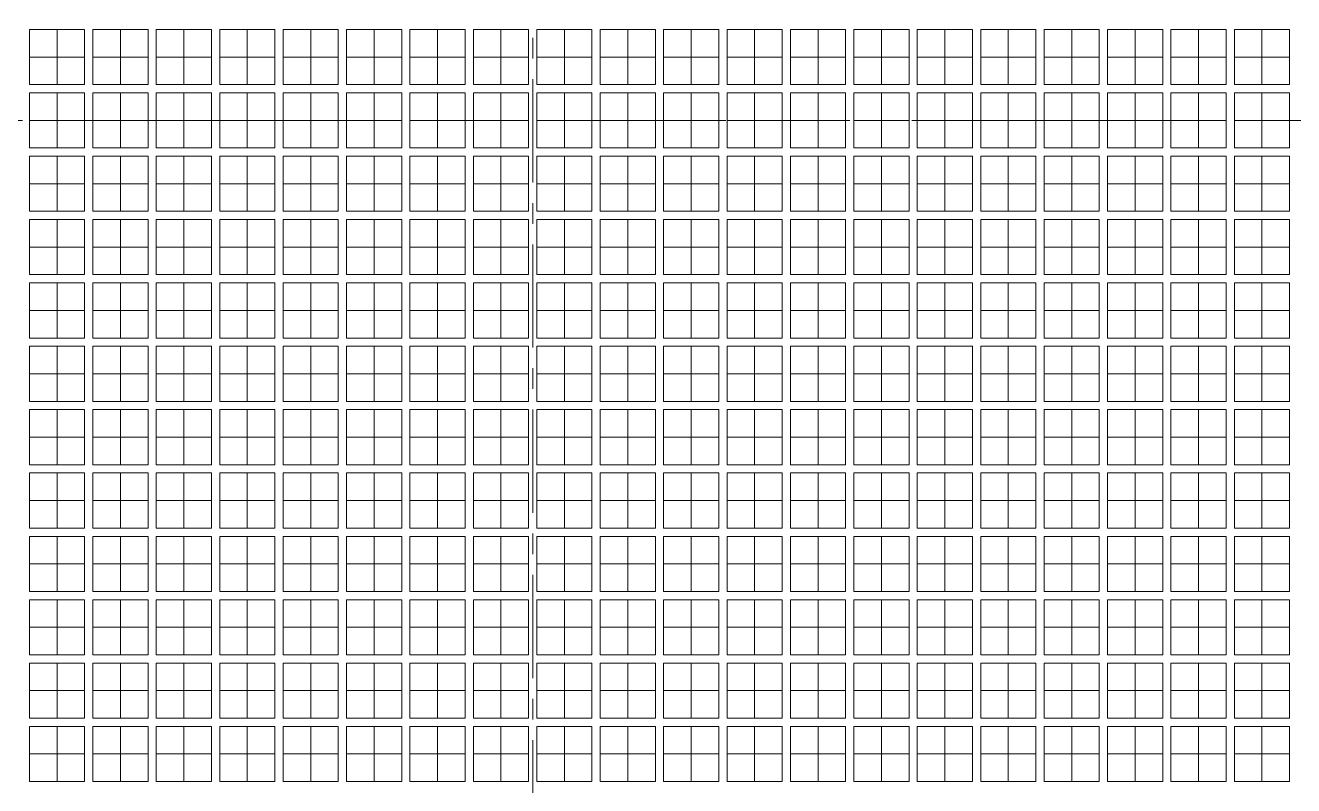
# Model space of a CAD drawing. Extents: x 421 to 684, y -247 to -113.
# Drawn here: x 594.51 to 640.51, y -196.42 to -168.82 of the extents above; entities that cross this region are included whole.
import ezdxf

# ---------------------------------------------------------------- set-up
doc = ezdxf.new("R2010")
doc.units = 0
doc.header["$LTSCALE"] = 3
doc.header["$MEASUREMENT"] = 0
doc.linetypes.add('CENTER', pattern=[2, 1.25, -0.25, 0.25, -0.25])
doc.linetypes.add('PHANTOM', pattern=[2.5, 1.25, -0.25, 0.25, -0.25, 0.25, -0.25])
doc.layers.add('CLIN', color=1, linetype='CENTER', lineweight=15)
doc.layers.add('PHANTOM', color=5, linetype='PHANTOM', lineweight=15)

msp = doc.modelspace()

# ---------------------------------------------------------------- linework, layer by layer
at = {"layer": 'CLIN'}
for p, q in [((612.9126, -134.7671), (612.9126, -209.7671)), ((595.6626, -168.9671), (595.6626, -170.9671)), ((597.9626, -168.9671), (597.9626, -170.9671)), ((600.2626, -168.9671), (600.2626, -170.9671)), ((602.5626, -168.9671), (602.5626, -170.9671)), ((604.8626, -168.9671), (604.8626, -170.9671)), ((607.1626, -168.9671), (607.1626, -170.9671)), ((609.4626, -168.9671), (609.4626, -170.9671)), ((611.7626, -168.9671), (611.7626, -170.9671)), ((614.0626, -168.9671), (614.0626, -170.9671)), ((616.3626, -168.9671), (616.3626, -170.9671)), ((618.6626, -168.9671), (618.6626, -170.9671)), ((620.9626, -168.9671), (620.9626, -170.9671)), ((623.2626, -168.9671), (623.2626, -170.9671)), ((625.5626, -168.9671), (625.5626, -170.9671)), ((627.8626, -168.9671), (627.8626, -170.9671)), ((630.1626, -168.9671), (630.1626, -170.9671)), ((632.4626, -168.9671), (632.4626, -170.9671)), ((634.7626, -168.9671), (634.7626, -170.9671)), ((637.0626, -168.9671), (637.0626, -170.9671)), ((639.3626, -168.9671), (639.3626, -170.9671)), ((594.6626, -169.9671), (596.6626, -169.9671)), ((596.9626, -169.9671), (598.9626, -169.9671)), ((599.2626, -169.9671), (601.2626, -169.9671)), ((601.5626, -169.9671), (603.5626, -169.9671)), ((603.8626, -169.9671), (605.8626, -169.9671)), ((606.1626, -169.9671), (608.1626, -169.9671)), ((608.4626, -169.9671), (610.4626, -169.9671)), ((610.7626, -169.9671), (612.7626, -169.9671)), ((615.0626, -169.9671), (613.0626, -169.9671)), ((617.3626, -169.9671), (615.3626, -169.9671)), ((619.6626, -169.9671), (617.6626, -169.9671)), ((621.9626, -169.9671), (619.9626, -169.9671)), ((624.2626, -169.9671), (622.2626, -169.9671)), ((626.5626, -169.9671), (624.5626, -169.9671)), ((628.8626, -169.9671), (626.8626, -169.9671)), ((631.1626, -169.9671), (629.1626, -169.9671)), ((633.4626, -169.9671), (631.4626, -169.9671)), ((635.7626, -169.9671), (633.7626, -169.9671)), ((638.0626, -169.9671), (636.0626, -169.9671)), ((640.3626, -169.9671), (638.3626, -169.9671)), ((595.6626, -171.2671), (595.6626, -173.2671)), ((597.9626, -171.2671), (597.9626, -173.2671)), ((600.2626, -171.2671), (600.2626, -173.2671)), ((602.5626, -171.2671), (602.5626, -173.2671)), ((604.8626, -171.2671), (604.8626, -173.2671)), ((607.1626, -171.2671), (607.1626, -173.2671)), ((609.4626, -171.2671), (609.4626, -173.2671)), ((611.7626, -171.2671), (611.7626, -173.2671)), ((614.0626, -171.2671), (614.0626, -173.2671)), ((616.3626, -171.2671), (616.3626, -173.2671)), ((618.6626, -171.2671), (618.6626, -173.2671)), ((620.9626, -171.2671), (620.9626, -173.2671)), ((623.2626, -171.2671), (623.2626, -173.2671)), ((625.5626, -171.2671), (625.5626, -173.2671)), ((627.8626, -171.2671), (627.8626, -173.2671)), ((630.1626, -171.2671), (630.1626, -173.2671)), ((632.4626, -171.2671), (632.4626, -173.2671)), ((634.7626, -171.2671), (634.7626, -173.2671)), ((637.0626, -171.2671), (637.0626, -173.2671)), ((639.3626, -171.2671), (639.3626, -173.2671)), ((672.4126, -172.2671), (553.4126, -172.2671)), ((594.6626, -172.2671), (596.6626, -172.2671)), ((596.9626, -172.2671), (598.9626, -172.2671)), ((599.2626, -172.2671), (601.2626, -172.2671)), ((601.5626, -172.2671), (603.5626, -172.2671)), ((603.8626, -172.2671), (605.8626, -172.2671)), ((606.1626, -172.2671), (608.1626, -172.2671)), ((608.4626, -172.2671), (610.4626, -172.2671)), ((610.7626, -172.2671), (612.7626, -172.2671)), ((615.0626, -172.2671), (613.0626, -172.2671)), ((617.3626, -172.2671), (615.3626, -172.2671)), ((619.6626, -172.2671), (617.6626, -172.2671)), ((621.9626, -172.2671), (619.9626, -172.2671)), ((624.2626, -172.2671), (622.2626, -172.2671)), ((626.5626, -172.2671), (624.5626, -172.2671)), ((628.8626, -172.2671), (626.8626, -172.2671)), ((631.1626, -172.2671), (629.1626, -172.2671)), ((633.4626, -172.2671), (631.4626, -172.2671)), ((635.7626, -172.2671), (633.7626, -172.2671)), ((638.0626, -172.2671), (636.0626, -172.2671)), ((640.3626, -172.2671), (638.3626, -172.2671)), ((595.6626, -175.5671), (595.6626, -173.5671)), ((597.9626, -175.5671), (597.9626, -173.5671)), ((600.2626, -175.5671), (600.2626, -173.5671)), ((602.5626, -175.5671), (602.5626, -173.5671)), ((604.8626, -175.5671), (604.8626, -173.5671)), ((607.1626, -175.5671), (607.1626, -173.5671)), ((609.4626, -175.5671), (609.4626, -173.5671)), ((611.7626, -175.5671), (611.7626, -173.5671)), ((614.0626, -175.5671), (614.0626, -173.5671)), ((616.3626, -175.5671), (616.3626, -173.5671)), ((618.6626, -175.5671), (618.6626, -173.5671)), ((620.9626, -175.5671), (620.9626, -173.5671)), ((623.2626, -175.5671), (623.2626, -173.5671)), ((625.5626, -175.5671), (625.5626, -173.5671)), ((627.8626, -175.5671), (627.8626, -173.5671)), ((630.1626, -175.5671), (630.1626, -173.5671)), ((632.4626, -175.5671), (632.4626, -173.5671)), ((634.7626, -175.5671), (634.7626, -173.5671)), ((637.0626, -175.5671), (637.0626, -173.5671)), ((639.3626, -175.5671), (639.3626, -173.5671)), ((594.6626, -174.5671), (596.6626, -174.5671)), ((596.9626, -174.5671), (598.9626, -174.5671)), ((599.2626, -174.5671), (601.2626, -174.5671)), ((601.5626, -174.5671), (603.5626, -174.5671)), ((603.8626, -174.5671), (605.8626, -174.5671)), ((606.1626, -174.5671), (608.1626, -174.5671)), ((608.4626, -174.5671), (610.4626, -174.5671)), ((610.7626, -174.5671), (612.7626, -174.5671)), ((615.0626, -174.5671), (613.0626, -174.5671)), ((617.3626, -174.5671), (615.3626, -174.5671)), ((619.6626, -174.5671), (617.6626, -174.5671)), ((621.9626, -174.5671), (619.9626, -174.5671)), ((624.2626, -174.5671), (622.2626, -174.5671)), ((626.5626, -174.5671), (624.5626, -174.5671)), ((628.8626, -174.5671), (626.8626, -174.5671)), ((631.1626, -174.5671), (629.1626, -174.5671)), ((633.4626, -174.5671), (631.4626, -174.5671)), ((635.7626, -174.5671), (633.7626, -174.5671)), ((638.0626, -174.5671), (636.0626, -174.5671)), ((640.3626, -174.5671), (638.3626, -174.5671)), ((595.6626, -177.8671), (595.6626, -175.8671)), ((597.9626, -177.8671), (597.9626, -175.8671)), ((600.2626, -177.8671), (600.2626, -175.8671)), ((602.5626, -177.8671), (602.5626, -175.8671)), ((604.8626, -177.8671), (604.8626, -175.8671)), ((607.1626, -177.8671), (607.1626, -175.8671)), ((609.4626, -177.8671), (609.4626, -175.8671)), ((611.7626, -177.8671), (611.7626, -175.8671)), ((614.0626, -177.8671), (614.0626, -175.8671)), ((616.3626, -177.8671), (616.3626, -175.8671)), ((618.6626, -177.8671), (618.6626, -175.8671)), ((620.9626, -177.8671), (620.9626, -175.8671)), ((623.2626, -177.8671), (623.2626, -175.8671)), ((625.5626, -177.8671), (625.5626, -175.8671)), ((627.8626, -177.8671), (627.8626, -175.8671)), ((630.1626, -177.8671), (630.1626, -175.8671)), ((632.4626, -177.8671), (632.4626, -175.8671)), ((634.7626, -177.8671), (634.7626, -175.8671)), ((637.0626, -177.8671), (637.0626, -175.8671)), ((639.3626, -177.8671), (639.3626, -175.8671)), ((594.6626, -176.8671), (596.6626, -176.8671)), ((596.9626, -176.8671), (598.9626, -176.8671)), ((599.2626, -176.8671), (601.2626, -176.8671)), ((601.5626, -176.8671), (603.5626, -176.8671)), ((603.8626, -176.8671), (605.8626, -176.8671)), ((606.1626, -176.8671), (608.1626, -176.8671)), ((608.4626, -176.8671), (610.4626, -176.8671)), ((610.7626, -176.8671), (612.7626, -176.8671)), ((615.0626, -176.8671), (613.0626, -176.8671)), ((617.3626, -176.8671), (615.3626, -176.8671)), ((619.6626, -176.8671), (617.6626, -176.8671)), ((621.9626, -176.8671), (619.9626, -176.8671)), ((624.2626, -176.8671), (622.2626, -176.8671)), ((626.5626, -176.8671), (624.5626, -176.8671)), ((628.8626, -176.8671), (626.8626, -176.8671)), ((631.1626, -176.8671), (629.1626, -176.8671)), ((633.4626, -176.8671), (631.4626, -176.8671)), ((635.7626, -176.8671), (633.7626, -176.8671)), ((638.0626, -176.8671), (636.0626, -176.8671)), ((640.3626, -176.8671), (638.3626, -176.8671)), ((595.6626, -180.1671), (595.6626, -178.1671)), ((597.9626, -180.1671), (597.9626, -178.1671)), ((600.2626, -180.1671), (600.2626, -178.1671)), ((602.5626, -180.1671), (602.5626, -178.1671)), ((604.8626, -180.1671), (604.8626, -178.1671)), ((607.1626, -180.1671), (607.1626, -178.1671)), ((609.4626, -180.1671), (609.4626, -178.1671)), ((611.7626, -180.1671), (611.7626, -178.1671)), ((614.0626, -180.1671), (614.0626, -178.1671)), ((616.3626, -180.1671), (616.3626, -178.1671)), ((618.6626, -180.1671), (618.6626, -178.1671)), ((620.9626, -180.1671), (620.9626, -178.1671)), ((623.2626, -180.1671), (623.2626, -178.1671)), ((625.5626, -180.1671), (625.5626, -178.1671)), ((627.8626, -180.1671), (627.8626, -178.1671)), ((630.1626, -180.1671), (630.1626, -178.1671)), ((632.4626, -180.1671), (632.4626, -178.1671)), ((634.7626, -180.1671), (634.7626, -178.1671)), ((637.0626, -180.1671), (637.0626, -178.1671)), ((639.3626, -180.1671), (639.3626, -178.1671)), ((594.6626, -179.1671), (596.6626, -179.1671)), ((596.9626, -179.1671), (598.9626, -179.1671)), ((599.2626, -179.1671), (601.2626, -179.1671)), ((601.5626, -179.1671), (603.5626, -179.1671)), ((603.8626, -179.1671), (605.8626, -179.1671)), ((606.1626, -179.1671), (608.1626, -179.1671)), ((608.4626, -179.1671), (610.4626, -179.1671)), ((610.7626, -179.1671), (612.7626, -179.1671)), ((615.0626, -179.1671), (613.0626, -179.1671)), ((617.3626, -179.1671), (615.3626, -179.1671)), ((619.6626, -179.1671), (617.6626, -179.1671)), ((621.9626, -179.1671), (619.9626, -179.1671)), ((624.2626, -179.1671), (622.2626, -179.1671)), ((626.5626, -179.1671), (624.5626, -179.1671)), ((628.8626, -179.1671), (626.8626, -179.1671)), ((631.1626, -179.1671), (629.1626, -179.1671)), ((633.4626, -179.1671), (631.4626, -179.1671)), ((635.7626, -179.1671), (633.7626, -179.1671)), ((638.0626, -179.1671), (636.0626, -179.1671)), ((640.3626, -179.1671), (638.3626, -179.1671)), ((595.6626, -182.4671), (595.6626, -180.4671)), ((597.9626, -182.4671), (597.9626, -180.4671)), ((600.2626, -182.4671), (600.2626, -180.4671)), ((602.5626, -182.4671), (602.5626, -180.4671)), ((604.8626, -182.4671), (604.8626, -180.4671)), ((607.1626, -182.4671), (607.1626, -180.4671)), ((609.4626, -182.4671), (609.4626, -180.4671)), ((611.7626, -182.4671), (611.7626, -180.4671)), ((614.0626, -182.4671), (614.0626, -180.4671)), ((616.3626, -182.4671), (616.3626, -180.4671)), ((618.6626, -182.4671), (618.6626, -180.4671)), ((620.9626, -182.4671), (620.9626, -180.4671)), ((623.2626, -182.4671), (623.2626, -180.4671)), ((625.5626, -182.4671), (625.5626, -180.4671)), ((627.8626, -182.4671), (627.8626, -180.4671)), ((630.1626, -182.4671), (630.1626, -180.4671)), ((632.4626, -182.4671), (632.4626, -180.4671)), ((634.7626, -182.4671), (634.7626, -180.4671)), ((637.0626, -182.4671), (637.0626, -180.4671)), ((639.3626, -182.4671), (639.3626, -180.4671)), ((594.6626, -181.4671), (596.6626, -181.4671)), ((596.9626, -181.4671), (598.9626, -181.4671)), ((599.2626, -181.4671), (601.2626, -181.4671)), ((601.5626, -181.4671), (603.5626, -181.4671)), ((603.8626, -181.4671), (605.8626, -181.4671)), ((606.1626, -181.4671), (608.1626, -181.4671)), ((608.4626, -181.4671), (610.4626, -181.4671)), ((610.7626, -181.4671), (612.7626, -181.4671)), ((615.0626, -181.4671), (613.0626, -181.4671)), ((617.3626, -181.4671), (615.3626, -181.4671)), ((619.6626, -181.4671), (617.6626, -181.4671)), ((621.9626, -181.4671), (619.9626, -181.4671)), ((624.2626, -181.4671), (622.2626, -181.4671)), ((626.5626, -181.4671), (624.5626, -181.4671)), ((628.8626, -181.4671), (626.8626, -181.4671)), ((631.1626, -181.4671), (629.1626, -181.4671)), ((633.4626, -181.4671), (631.4626, -181.4671)), ((635.7626, -181.4671), (633.7626, -181.4671)), ((638.0626, -181.4671), (636.0626, -181.4671)), ((640.3626, -181.4671), (638.3626, -181.4671)), ((595.6626, -184.7671), (595.6626, -182.7671)), ((597.9626, -184.7671), (597.9626, -182.7671)), ((600.2626, -184.7671), (600.2626, -182.7671)), ((602.5626, -184.7671), (602.5626, -182.7671)), ((604.8626, -184.7671), (604.8626, -182.7671)), ((607.1626, -184.7671), (607.1626, -182.7671)), ((609.4626, -184.7671), (609.4626, -182.7671)), ((611.7626, -184.7671), (611.7626, -182.7671)), ((614.0626, -184.7671), (614.0626, -182.7671)), ((616.3626, -184.7671), (616.3626, -182.7671)), ((618.6626, -184.7671), (618.6626, -182.7671)), ((620.9626, -184.7671), (620.9626, -182.7671)), ((623.2626, -184.7671), (623.2626, -182.7671)), ((625.5626, -184.7671), (625.5626, -182.7671)), ((627.8626, -184.7671), (627.8626, -182.7671)), ((630.1626, -184.7671), (630.1626, -182.7671)), ((632.4626, -184.7671), (632.4626, -182.7671)), ((634.7626, -184.7671), (634.7626, -182.7671)), ((637.0626, -184.7671), (637.0626, -182.7671)), ((639.3626, -184.7671), (639.3626, -182.7671)), ((594.6626, -183.7671), (596.6626, -183.7671)), ((596.9626, -183.7671), (598.9626, -183.7671)), ((599.2626, -183.7671), (601.2626, -183.7671)), ((601.5626, -183.7671), (603.5626, -183.7671)), ((603.8626, -183.7671), (605.8626, -183.7671)), ((606.1626, -183.7671), (608.1626, -183.7671)), ((608.4626, -183.7671), (610.4626, -183.7671)), ((610.7626, -183.7671), (612.7626, -183.7671)), ((615.0626, -183.7671), (613.0626, -183.7671)), ((617.3626, -183.7671), (615.3626, -183.7671)), ((619.6626, -183.7671), (617.6626, -183.7671)), ((621.9626, -183.7671), (619.9626, -183.7671)), ((624.2626, -183.7671), (622.2626, -183.7671)), ((626.5626, -183.7671), (624.5626, -183.7671)), ((628.8626, -183.7671), (626.8626, -183.7671)), ((631.1626, -183.7671), (629.1626, -183.7671)), ((633.4626, -183.7671), (631.4626, -183.7671)), ((635.7626, -183.7671), (633.7626, -183.7671)), ((638.0626, -183.7671), (636.0626, -183.7671)), ((640.3626, -183.7671), (638.3626, -183.7671)), ((595.6626, -187.0671), (595.6626, -185.0671)), ((597.9626, -187.0671), (597.9626, -185.0671)), ((600.2626, -187.0671), (600.2626, -185.0671)), ((602.5626, -187.0671), (602.5626, -185.0671)), ((604.8626, -187.0671), (604.8626, -185.0671)), ((607.1626, -187.0671), (607.1626, -185.0671)), ((609.4626, -187.0671), (609.4626, -185.0671)), ((611.7626, -187.0671), (611.7626, -185.0671)), ((614.0626, -187.0671), (614.0626, -185.0671)), ((616.3626, -187.0671), (616.3626, -185.0671)), ((618.6626, -187.0671), (618.6626, -185.0671)), ((620.9626, -187.0671), (620.9626, -185.0671)), ((623.2626, -187.0671), (623.2626, -185.0671)), ((625.5626, -187.0671), (625.5626, -185.0671)), ((627.8626, -187.0671), (627.8626, -185.0671)), ((630.1626, -187.0671), (630.1626, -185.0671)), ((632.4626, -187.0671), (632.4626, -185.0671)), ((634.7626, -187.0671), (634.7626, -185.0671)), ((637.0626, -187.0671), (637.0626, -185.0671)), ((639.3626, -187.0671), (639.3626, -185.0671)), ((594.6626, -186.0671), (596.6626, -186.0671)), ((596.9626, -186.0671), (598.9626, -186.0671)), ((599.2626, -186.0671), (601.2626, -186.0671)), ((601.5626, -186.0671), (603.5626, -186.0671)), ((603.8626, -186.0671), (605.8626, -186.0671)), ((606.1626, -186.0671), (608.1626, -186.0671)), ((608.4626, -186.0671), (610.4626, -186.0671)), ((610.7626, -186.0671), (612.7626, -186.0671)), ((615.0626, -186.0671), (613.0626, -186.0671)), ((617.3626, -186.0671), (615.3626, -186.0671)), ((619.6626, -186.0671), (617.6626, -186.0671)), ((621.9626, -186.0671), (619.9626, -186.0671)), ((624.2626, -186.0671), (622.2626, -186.0671)), ((626.5626, -186.0671), (624.5626, -186.0671)), ((628.8626, -186.0671), (626.8626, -186.0671)), ((631.1626, -186.0671), (629.1626, -186.0671)), ((633.4626, -186.0671), (631.4626, -186.0671)), ((635.7626, -186.0671), (633.7626, -186.0671)), ((638.0626, -186.0671), (636.0626, -186.0671)), ((640.3626, -186.0671), (638.3626, -186.0671)), ((595.6626, -189.3671), (595.6626, -187.3671)), ((597.9626, -189.3671), (597.9626, -187.3671)), ((600.2626, -189.3671), (600.2626, -187.3671)), ((602.5626, -189.3671), (602.5626, -187.3671)), ((604.8626, -189.3671), (604.8626, -187.3671)), ((607.1626, -189.3671), (607.1626, -187.3671)), ((609.4626, -189.3671), (609.4626, -187.3671)), ((611.7626, -189.3671), (611.7626, -187.3671)), ((614.0626, -189.3671), (614.0626, -187.3671)), ((616.3626, -189.3671), (616.3626, -187.3671)), ((618.6626, -189.3671), (618.6626, -187.3671)), ((620.9626, -189.3671), (620.9626, -187.3671)), ((623.2626, -189.3671), (623.2626, -187.3671)), ((625.5626, -189.3671), (625.5626, -187.3671)), ((627.8626, -189.3671), (627.8626, -187.3671)), ((630.1626, -189.3671), (630.1626, -187.3671)), ((632.4626, -189.3671), (632.4626, -187.3671)), ((634.7626, -189.3671), (634.7626, -187.3671)), ((637.0626, -189.3671), (637.0626, -187.3671)), ((639.3626, -189.3671), (639.3626, -187.3671)), ((594.6626, -188.3671), (596.6626, -188.3671)), ((596.9626, -188.3671), (598.9626, -188.3671)), ((599.2626, -188.3671), (601.2626, -188.3671)), ((601.5626, -188.3671), (603.5626, -188.3671)), ((603.8626, -188.3671), (605.8626, -188.3671)), ((606.1626, -188.3671), (608.1626, -188.3671)), ((608.4626, -188.3671), (610.4626, -188.3671)), ((610.7626, -188.3671), (612.7626, -188.3671)), ((615.0626, -188.3671), (613.0626, -188.3671)), ((617.3626, -188.3671), (615.3626, -188.3671)), ((619.6626, -188.3671), (617.6626, -188.3671)), ((621.9626, -188.3671), (619.9626, -188.3671)), ((624.2626, -188.3671), (622.2626, -188.3671)), ((626.5626, -188.3671), (624.5626, -188.3671)), ((628.8626, -188.3671), (626.8626, -188.3671)), ((631.1626, -188.3671), (629.1626, -188.3671)), ((633.4626, -188.3671), (631.4626, -188.3671)), ((635.7626, -188.3671), (633.7626, -188.3671)), ((638.0626, -188.3671), (636.0626, -188.3671)), ((640.3626, -188.3671), (638.3626, -188.3671)), ((595.6626, -191.6671), (595.6626, -189.6671)), ((597.9626, -191.6671), (597.9626, -189.6671)), ((600.2626, -191.6671), (600.2626, -189.6671)), ((602.5626, -191.6671), (602.5626, -189.6671)), ((604.8626, -191.6671), (604.8626, -189.6671)), ((607.1626, -191.6671), (607.1626, -189.6671)), ((609.4626, -191.6671), (609.4626, -189.6671)), ((611.7626, -191.6671), (611.7626, -189.6671)), ((614.0626, -191.6671), (614.0626, -189.6671)), ((616.3626, -191.6671), (616.3626, -189.6671)), ((618.6626, -191.6671), (618.6626, -189.6671)), ((620.9626, -191.6671), (620.9626, -189.6671)), ((623.2626, -191.6671), (623.2626, -189.6671)), ((625.5626, -191.6671), (625.5626, -189.6671)), ((627.8626, -191.6671), (627.8626, -189.6671)), ((630.1626, -191.6671), (630.1626, -189.6671)), ((632.4626, -191.6671), (632.4626, -189.6671)), ((634.7626, -191.6671), (634.7626, -189.6671)), ((637.0626, -191.6671), (637.0626, -189.6671)), ((639.3626, -191.6671), (639.3626, -189.6671)), ((594.6626, -190.6671), (596.6626, -190.6671)), ((596.9626, -190.6671), (598.9626, -190.6671)), ((599.2626, -190.6671), (601.2626, -190.6671)), ((601.5626, -190.6671), (603.5626, -190.6671)), ((603.8626, -190.6671), (605.8626, -190.6671)), ((606.1626, -190.6671), (608.1626, -190.6671)), ((608.4626, -190.6671), (610.4626, -190.6671)), ((610.7626, -190.6671), (612.7626, -190.6671)), ((615.0626, -190.6671), (613.0626, -190.6671)), ((617.3626, -190.6671), (615.3626, -190.6671)), ((619.6626, -190.6671), (617.6626, -190.6671)), ((621.9626, -190.6671), (619.9626, -190.6671)), ((624.2626, -190.6671), (622.2626, -190.6671)), ((626.5626, -190.6671), (624.5626, -190.6671)), ((628.8626, -190.6671), (626.8626, -190.6671)), ((631.1626, -190.6671), (629.1626, -190.6671)), ((633.4626, -190.6671), (631.4626, -190.6671)), ((635.7626, -190.6671), (633.7626, -190.6671)), ((638.0626, -190.6671), (636.0626, -190.6671)), ((640.3626, -190.6671), (638.3626, -190.6671)), ((595.6626, -193.9671), (595.6626, -191.9671)), ((597.9626, -193.9671), (597.9626, -191.9671)), ((600.2626, -193.9671), (600.2626, -191.9671)), ((602.5626, -193.9671), (602.5626, -191.9671)), ((604.8626, -193.9671), (604.8626, -191.9671)), ((607.1626, -193.9671), (607.1626, -191.9671)), ((609.4626, -193.9671), (609.4626, -191.9671)), ((611.7626, -193.9671), (611.7626, -191.9671)), ((614.0626, -193.9671), (614.0626, -191.9671)), ((616.3626, -193.9671), (616.3626, -191.9671)), ((618.6626, -193.9671), (618.6626, -191.9671)), ((620.9626, -193.9671), (620.9626, -191.9671)), ((623.2626, -193.9671), (623.2626, -191.9671)), ((625.5626, -193.9671), (625.5626, -191.9671)), ((627.8626, -193.9671), (627.8626, -191.9671)), ((630.1626, -193.9671), (630.1626, -191.9671)), ((632.4626, -193.9671), (632.4626, -191.9671)), ((634.7626, -193.9671), (634.7626, -191.9671)), ((637.0626, -193.9671), (637.0626, -191.9671)), ((639.3626, -193.9671), (639.3626, -191.9671)), ((594.6626, -192.9671), (596.6626, -192.9671)), ((596.9626, -192.9671), (598.9626, -192.9671)), ((599.2626, -192.9671), (601.2626, -192.9671)), ((601.5626, -192.9671), (603.5626, -192.9671)), ((603.8626, -192.9671), (605.8626, -192.9671)), ((606.1626, -192.9671), (608.1626, -192.9671)), ((608.4626, -192.9671), (610.4626, -192.9671)), ((610.7626, -192.9671), (612.7626, -192.9671)), ((615.0626, -192.9671), (613.0626, -192.9671)), ((617.3626, -192.9671), (615.3626, -192.9671)), ((619.6626, -192.9671), (617.6626, -192.9671)), ((621.9626, -192.9671), (619.9626, -192.9671)), ((624.2626, -192.9671), (622.2626, -192.9671)), ((626.5626, -192.9671), (624.5626, -192.9671)), ((628.8626, -192.9671), (626.8626, -192.9671)), ((631.1626, -192.9671), (629.1626, -192.9671)), ((633.4626, -192.9671), (631.4626, -192.9671)), ((635.7626, -192.9671), (633.7626, -192.9671)), ((638.0626, -192.9671), (636.0626, -192.9671)), ((640.3626, -192.9671), (638.3626, -192.9671)), ((595.6626, -196.2671), (595.6626, -194.2671)), ((597.9626, -196.2671), (597.9626, -194.2671)), ((600.2626, -196.2671), (600.2626, -194.2671)), ((602.5626, -196.2671), (602.5626, -194.2671)), ((604.8626, -196.2671), (604.8626, -194.2671)), ((607.1626, -196.2671), (607.1626, -194.2671)), ((609.4626, -196.2671), (609.4626, -194.2671)), ((611.7626, -196.2671), (611.7626, -194.2671)), ((614.0626, -196.2671), (614.0626, -194.2671)), ((616.3626, -196.2671), (616.3626, -194.2671)), ((618.6626, -196.2671), (618.6626, -194.2671)), ((620.9626, -196.2671), (620.9626, -194.2671)), ((623.2626, -196.2671), (623.2626, -194.2671)), ((625.5626, -196.2671), (625.5626, -194.2671)), ((627.8626, -196.2671), (627.8626, -194.2671)), ((630.1626, -196.2671), (630.1626, -194.2671)), ((632.4626, -196.2671), (632.4626, -194.2671)), ((634.7626, -196.2671), (634.7626, -194.2671)), ((637.0626, -196.2671), (637.0626, -194.2671)), ((639.3626, -196.2671), (639.3626, -194.2671)), ((594.6626, -195.2671), (596.6626, -195.2671)), ((596.9626, -195.2671), (598.9626, -195.2671)), ((599.2626, -195.2671), (601.2626, -195.2671)), ((601.5626, -195.2671), (603.5626, -195.2671)), ((603.8626, -195.2671), (605.8626, -195.2671)), ((606.1626, -195.2671), (608.1626, -195.2671)), ((608.4626, -195.2671), (610.4626, -195.2671)), ((610.7626, -195.2671), (612.7626, -195.2671)), ((615.0626, -195.2671), (613.0626, -195.2671)), ((617.3626, -195.2671), (615.3626, -195.2671)), ((619.6626, -195.2671), (617.6626, -195.2671)), ((621.9626, -195.2671), (619.9626, -195.2671)), ((624.2626, -195.2671), (622.2626, -195.2671)), ((626.5626, -195.2671), (624.5626, -195.2671)), ((628.8626, -195.2671), (626.8626, -195.2671)), ((631.1626, -195.2671), (629.1626, -195.2671)), ((633.4626, -195.2671), (631.4626, -195.2671)), ((635.7626, -195.2671), (633.7626, -195.2671)), ((638.0626, -195.2671), (636.0626, -195.2671)), ((640.3626, -195.2671), (638.3626, -195.2671))]:
    msp.add_line(p, q, dxfattribs=at)
at = {"layer": 'PHANTOM'}
for points in [[(594.6626, -168.9671), (596.6626, -168.9671), (596.6626, -170.9671), (594.6626, -170.9671)], [(596.9626, -168.9671), (598.9626, -168.9671), (598.9626, -170.9671), (596.9626, -170.9671)], [(599.2626, -168.9671), (601.2626, -168.9671), (601.2626, -170.9671), (599.2626, -170.9671)], [(601.5626, -168.9671), (603.5626, -168.9671), (603.5626, -170.9671), (601.5626, -170.9671)], [(603.8626, -168.9671), (605.8626, -168.9671), (605.8626, -170.9671), (603.8626, -170.9671)], [(606.1626, -168.9671), (608.1626, -168.9671), (608.1626, -170.9671), (606.1626, -170.9671)], [(608.4626, -168.9671), (610.4626, -168.9671), (610.4626, -170.9671), (608.4626, -170.9671)], [(610.7626, -168.9671), (612.7626, -168.9671), (612.7626, -170.9671), (610.7626, -170.9671)], [(615.0626, -168.9671), (613.0626, -168.9671), (613.0626, -170.9671), (615.0626, -170.9671)], [(617.3626, -168.9671), (615.3626, -168.9671), (615.3626, -170.9671), (617.3626, -170.9671)], [(619.6626, -168.9671), (617.6626, -168.9671), (617.6626, -170.9671), (619.6626, -170.9671)], [(621.9626, -168.9671), (619.9626, -168.9671), (619.9626, -170.9671), (621.9626, -170.9671)], [(624.2626, -168.9671), (622.2626, -168.9671), (622.2626, -170.9671), (624.2626, -170.9671)], [(626.5626, -168.9671), (624.5626, -168.9671), (624.5626, -170.9671), (626.5626, -170.9671)], [(628.8626, -168.9671), (626.8626, -168.9671), (626.8626, -170.9671), (628.8626, -170.9671)], [(631.1626, -168.9671), (629.1626, -168.9671), (629.1626, -170.9671), (631.1626, -170.9671)], [(633.4626, -168.9671), (631.4626, -168.9671), (631.4626, -170.9671), (633.4626, -170.9671)], [(635.7626, -168.9671), (633.7626, -168.9671), (633.7626, -170.9671), (635.7626, -170.9671)], [(638.0626, -168.9671), (636.0626, -168.9671), (636.0626, -170.9671), (638.0626, -170.9671)], [(640.3626, -168.9671), (638.3626, -168.9671), (638.3626, -170.9671), (640.3626, -170.9671)], [(594.6626, -171.2671), (596.6626, -171.2671), (596.6626, -173.2671), (594.6626, -173.2671)], [(596.9626, -171.2671), (598.9626, -171.2671), (598.9626, -173.2671), (596.9626, -173.2671)], [(599.2626, -171.2671), (601.2626, -171.2671), (601.2626, -173.2671), (599.2626, -173.2671)], [(601.5626, -171.2671), (603.5626, -171.2671), (603.5626, -173.2671), (601.5626, -173.2671)], [(603.8626, -171.2671), (605.8626, -171.2671), (605.8626, -173.2671), (603.8626, -173.2671)], [(606.1626, -171.2671), (608.1626, -171.2671), (608.1626, -173.2671), (606.1626, -173.2671)], [(608.4626, -171.2671), (610.4626, -171.2671), (610.4626, -173.2671), (608.4626, -173.2671)], [(610.7626, -171.2671), (612.7626, -171.2671), (612.7626, -173.2671), (610.7626, -173.2671)], [(615.0626, -171.2671), (613.0626, -171.2671), (613.0626, -173.2671), (615.0626, -173.2671)], [(617.3626, -171.2671), (615.3626, -171.2671), (615.3626, -173.2671), (617.3626, -173.2671)], [(619.6626, -171.2671), (617.6626, -171.2671), (617.6626, -173.2671), (619.6626, -173.2671)], [(621.9626, -171.2671), (619.9626, -171.2671), (619.9626, -173.2671), (621.9626, -173.2671)], [(624.2626, -171.2671), (622.2626, -171.2671), (622.2626, -173.2671), (624.2626, -173.2671)], [(626.5626, -171.2671), (624.5626, -171.2671), (624.5626, -173.2671), (626.5626, -173.2671)], [(628.8626, -171.2671), (626.8626, -171.2671), (626.8626, -173.2671), (628.8626, -173.2671)], [(631.1626, -171.2671), (629.1626, -171.2671), (629.1626, -173.2671), (631.1626, -173.2671)], [(633.4626, -171.2671), (631.4626, -171.2671), (631.4626, -173.2671), (633.4626, -173.2671)], [(635.7626, -171.2671), (633.7626, -171.2671), (633.7626, -173.2671), (635.7626, -173.2671)], [(638.0626, -171.2671), (636.0626, -171.2671), (636.0626, -173.2671), (638.0626, -173.2671)], [(640.3626, -171.2671), (638.3626, -171.2671), (638.3626, -173.2671), (640.3626, -173.2671)], [(594.6626, -175.5671), (596.6626, -175.5671), (596.6626, -173.5671), (594.6626, -173.5671)], [(596.9626, -175.5671), (598.9626, -175.5671), (598.9626, -173.5671), (596.9626, -173.5671)], [(599.2626, -175.5671), (601.2626, -175.5671), (601.2626, -173.5671), (599.2626, -173.5671)], [(601.5626, -175.5671), (603.5626, -175.5671), (603.5626, -173.5671), (601.5626, -173.5671)], [(603.8626, -175.5671), (605.8626, -175.5671), (605.8626, -173.5671), (603.8626, -173.5671)], [(606.1626, -175.5671), (608.1626, -175.5671), (608.1626, -173.5671), (606.1626, -173.5671)], [(608.4626, -175.5671), (610.4626, -175.5671), (610.4626, -173.5671), (608.4626, -173.5671)], [(610.7626, -175.5671), (612.7626, -175.5671), (612.7626, -173.5671), (610.7626, -173.5671)], [(615.0626, -175.5671), (613.0626, -175.5671), (613.0626, -173.5671), (615.0626, -173.5671)], [(617.3626, -175.5671), (615.3626, -175.5671), (615.3626, -173.5671), (617.3626, -173.5671)], [(619.6626, -175.5671), (617.6626, -175.5671), (617.6626, -173.5671), (619.6626, -173.5671)], [(621.9626, -175.5671), (619.9626, -175.5671), (619.9626, -173.5671), (621.9626, -173.5671)], [(624.2626, -175.5671), (622.2626, -175.5671), (622.2626, -173.5671), (624.2626, -173.5671)], [(626.5626, -175.5671), (624.5626, -175.5671), (624.5626, -173.5671), (626.5626, -173.5671)], [(628.8626, -175.5671), (626.8626, -175.5671), (626.8626, -173.5671), (628.8626, -173.5671)], [(631.1626, -175.5671), (629.1626, -175.5671), (629.1626, -173.5671), (631.1626, -173.5671)], [(633.4626, -175.5671), (631.4626, -175.5671), (631.4626, -173.5671), (633.4626, -173.5671)], [(635.7626, -175.5671), (633.7626, -175.5671), (633.7626, -173.5671), (635.7626, -173.5671)], [(638.0626, -175.5671), (636.0626, -175.5671), (636.0626, -173.5671), (638.0626, -173.5671)], [(640.3626, -175.5671), (638.3626, -175.5671), (638.3626, -173.5671), (640.3626, -173.5671)], [(594.6626, -177.8671), (596.6626, -177.8671), (596.6626, -175.8671), (594.6626, -175.8671)], [(596.9626, -177.8671), (598.9626, -177.8671), (598.9626, -175.8671), (596.9626, -175.8671)], [(599.2626, -177.8671), (601.2626, -177.8671), (601.2626, -175.8671), (599.2626, -175.8671)], [(601.5626, -177.8671), (603.5626, -177.8671), (603.5626, -175.8671), (601.5626, -175.8671)], [(603.8626, -177.8671), (605.8626, -177.8671), (605.8626, -175.8671), (603.8626, -175.8671)], [(606.1626, -177.8671), (608.1626, -177.8671), (608.1626, -175.8671), (606.1626, -175.8671)], [(608.4626, -177.8671), (610.4626, -177.8671), (610.4626, -175.8671), (608.4626, -175.8671)], [(610.7626, -177.8671), (612.7626, -177.8671), (612.7626, -175.8671), (610.7626, -175.8671)], [(615.0626, -177.8671), (613.0626, -177.8671), (613.0626, -175.8671), (615.0626, -175.8671)], [(617.3626, -177.8671), (615.3626, -177.8671), (615.3626, -175.8671), (617.3626, -175.8671)], [(619.6626, -177.8671), (617.6626, -177.8671), (617.6626, -175.8671), (619.6626, -175.8671)], [(621.9626, -177.8671), (619.9626, -177.8671), (619.9626, -175.8671), (621.9626, -175.8671)], [(624.2626, -177.8671), (622.2626, -177.8671), (622.2626, -175.8671), (624.2626, -175.8671)], [(626.5626, -177.8671), (624.5626, -177.8671), (624.5626, -175.8671), (626.5626, -175.8671)], [(628.8626, -177.8671), (626.8626, -177.8671), (626.8626, -175.8671), (628.8626, -175.8671)], [(631.1626, -177.8671), (629.1626, -177.8671), (629.1626, -175.8671), (631.1626, -175.8671)], [(633.4626, -177.8671), (631.4626, -177.8671), (631.4626, -175.8671), (633.4626, -175.8671)], [(635.7626, -177.8671), (633.7626, -177.8671), (633.7626, -175.8671), (635.7626, -175.8671)], [(638.0626, -177.8671), (636.0626, -177.8671), (636.0626, -175.8671), (638.0626, -175.8671)], [(640.3626, -177.8671), (638.3626, -177.8671), (638.3626, -175.8671), (640.3626, -175.8671)], [(594.6626, -180.1671), (596.6626, -180.1671), (596.6626, -178.1671), (594.6626, -178.1671)], [(596.9626, -180.1671), (598.9626, -180.1671), (598.9626, -178.1671), (596.9626, -178.1671)], [(599.2626, -180.1671), (601.2626, -180.1671), (601.2626, -178.1671), (599.2626, -178.1671)], [(601.5626, -180.1671), (603.5626, -180.1671), (603.5626, -178.1671), (601.5626, -178.1671)], [(603.8626, -180.1671), (605.8626, -180.1671), (605.8626, -178.1671), (603.8626, -178.1671)], [(606.1626, -180.1671), (608.1626, -180.1671), (608.1626, -178.1671), (606.1626, -178.1671)], [(608.4626, -180.1671), (610.4626, -180.1671), (610.4626, -178.1671), (608.4626, -178.1671)], [(610.7626, -180.1671), (612.7626, -180.1671), (612.7626, -178.1671), (610.7626, -178.1671)], [(615.0626, -180.1671), (613.0626, -180.1671), (613.0626, -178.1671), (615.0626, -178.1671)], [(617.3626, -180.1671), (615.3626, -180.1671), (615.3626, -178.1671), (617.3626, -178.1671)], [(619.6626, -180.1671), (617.6626, -180.1671), (617.6626, -178.1671), (619.6626, -178.1671)], [(621.9626, -180.1671), (619.9626, -180.1671), (619.9626, -178.1671), (621.9626, -178.1671)], [(624.2626, -180.1671), (622.2626, -180.1671), (622.2626, -178.1671), (624.2626, -178.1671)], [(626.5626, -180.1671), (624.5626, -180.1671), (624.5626, -178.1671), (626.5626, -178.1671)], [(628.8626, -180.1671), (626.8626, -180.1671), (626.8626, -178.1671), (628.8626, -178.1671)], [(631.1626, -180.1671), (629.1626, -180.1671), (629.1626, -178.1671), (631.1626, -178.1671)], [(633.4626, -180.1671), (631.4626, -180.1671), (631.4626, -178.1671), (633.4626, -178.1671)], [(635.7626, -180.1671), (633.7626, -180.1671), (633.7626, -178.1671), (635.7626, -178.1671)], [(638.0626, -180.1671), (636.0626, -180.1671), (636.0626, -178.1671), (638.0626, -178.1671)], [(640.3626, -180.1671), (638.3626, -180.1671), (638.3626, -178.1671), (640.3626, -178.1671)], [(594.6626, -182.4671), (596.6626, -182.4671), (596.6626, -180.4671), (594.6626, -180.4671)], [(596.9626, -182.4671), (598.9626, -182.4671), (598.9626, -180.4671), (596.9626, -180.4671)], [(599.2626, -182.4671), (601.2626, -182.4671), (601.2626, -180.4671), (599.2626, -180.4671)], [(601.5626, -182.4671), (603.5626, -182.4671), (603.5626, -180.4671), (601.5626, -180.4671)], [(603.8626, -182.4671), (605.8626, -182.4671), (605.8626, -180.4671), (603.8626, -180.4671)], [(606.1626, -182.4671), (608.1626, -182.4671), (608.1626, -180.4671), (606.1626, -180.4671)], [(608.4626, -182.4671), (610.4626, -182.4671), (610.4626, -180.4671), (608.4626, -180.4671)], [(610.7626, -182.4671), (612.7626, -182.4671), (612.7626, -180.4671), (610.7626, -180.4671)], [(615.0626, -182.4671), (613.0626, -182.4671), (613.0626, -180.4671), (615.0626, -180.4671)], [(617.3626, -182.4671), (615.3626, -182.4671), (615.3626, -180.4671), (617.3626, -180.4671)], [(619.6626, -182.4671), (617.6626, -182.4671), (617.6626, -180.4671), (619.6626, -180.4671)], [(621.9626, -182.4671), (619.9626, -182.4671), (619.9626, -180.4671), (621.9626, -180.4671)], [(624.2626, -182.4671), (622.2626, -182.4671), (622.2626, -180.4671), (624.2626, -180.4671)], [(626.5626, -182.4671), (624.5626, -182.4671), (624.5626, -180.4671), (626.5626, -180.4671)], [(628.8626, -182.4671), (626.8626, -182.4671), (626.8626, -180.4671), (628.8626, -180.4671)], [(631.1626, -182.4671), (629.1626, -182.4671), (629.1626, -180.4671), (631.1626, -180.4671)], [(633.4626, -182.4671), (631.4626, -182.4671), (631.4626, -180.4671), (633.4626, -180.4671)], [(635.7626, -182.4671), (633.7626, -182.4671), (633.7626, -180.4671), (635.7626, -180.4671)], [(638.0626, -182.4671), (636.0626, -182.4671), (636.0626, -180.4671), (638.0626, -180.4671)], [(640.3626, -182.4671), (638.3626, -182.4671), (638.3626, -180.4671), (640.3626, -180.4671)], [(594.6626, -184.7671), (596.6626, -184.7671), (596.6626, -182.7671), (594.6626, -182.7671)], [(596.9626, -184.7671), (598.9626, -184.7671), (598.9626, -182.7671), (596.9626, -182.7671)], [(599.2626, -184.7671), (601.2626, -184.7671), (601.2626, -182.7671), (599.2626, -182.7671)], [(601.5626, -184.7671), (603.5626, -184.7671), (603.5626, -182.7671), (601.5626, -182.7671)], [(603.8626, -184.7671), (605.8626, -184.7671), (605.8626, -182.7671), (603.8626, -182.7671)], [(606.1626, -184.7671), (608.1626, -184.7671), (608.1626, -182.7671), (606.1626, -182.7671)], [(608.4626, -184.7671), (610.4626, -184.7671), (610.4626, -182.7671), (608.4626, -182.7671)], [(610.7626, -184.7671), (612.7626, -184.7671), (612.7626, -182.7671), (610.7626, -182.7671)], [(615.0626, -184.7671), (613.0626, -184.7671), (613.0626, -182.7671), (615.0626, -182.7671)], [(617.3626, -184.7671), (615.3626, -184.7671), (615.3626, -182.7671), (617.3626, -182.7671)], [(619.6626, -184.7671), (617.6626, -184.7671), (617.6626, -182.7671), (619.6626, -182.7671)], [(621.9626, -184.7671), (619.9626, -184.7671), (619.9626, -182.7671), (621.9626, -182.7671)], [(624.2626, -184.7671), (622.2626, -184.7671), (622.2626, -182.7671), (624.2626, -182.7671)], [(626.5626, -184.7671), (624.5626, -184.7671), (624.5626, -182.7671), (626.5626, -182.7671)], [(628.8626, -184.7671), (626.8626, -184.7671), (626.8626, -182.7671), (628.8626, -182.7671)], [(631.1626, -184.7671), (629.1626, -184.7671), (629.1626, -182.7671), (631.1626, -182.7671)], [(633.4626, -184.7671), (631.4626, -184.7671), (631.4626, -182.7671), (633.4626, -182.7671)], [(635.7626, -184.7671), (633.7626, -184.7671), (633.7626, -182.7671), (635.7626, -182.7671)], [(638.0626, -184.7671), (636.0626, -184.7671), (636.0626, -182.7671), (638.0626, -182.7671)], [(640.3626, -184.7671), (638.3626, -184.7671), (638.3626, -182.7671), (640.3626, -182.7671)], [(594.6626, -187.0671), (596.6626, -187.0671), (596.6626, -185.0671), (594.6626, -185.0671)], [(596.9626, -187.0671), (598.9626, -187.0671), (598.9626, -185.0671), (596.9626, -185.0671)], [(599.2626, -187.0671), (601.2626, -187.0671), (601.2626, -185.0671), (599.2626, -185.0671)], [(601.5626, -187.0671), (603.5626, -187.0671), (603.5626, -185.0671), (601.5626, -185.0671)], [(603.8626, -187.0671), (605.8626, -187.0671), (605.8626, -185.0671), (603.8626, -185.0671)], [(606.1626, -187.0671), (608.1626, -187.0671), (608.1626, -185.0671), (606.1626, -185.0671)], [(608.4626, -187.0671), (610.4626, -187.0671), (610.4626, -185.0671), (608.4626, -185.0671)], [(610.7626, -187.0671), (612.7626, -187.0671), (612.7626, -185.0671), (610.7626, -185.0671)], [(615.0626, -187.0671), (613.0626, -187.0671), (613.0626, -185.0671), (615.0626, -185.0671)], [(617.3626, -187.0671), (615.3626, -187.0671), (615.3626, -185.0671), (617.3626, -185.0671)], [(619.6626, -187.0671), (617.6626, -187.0671), (617.6626, -185.0671), (619.6626, -185.0671)], [(621.9626, -187.0671), (619.9626, -187.0671), (619.9626, -185.0671), (621.9626, -185.0671)], [(624.2626, -187.0671), (622.2626, -187.0671), (622.2626, -185.0671), (624.2626, -185.0671)], [(626.5626, -187.0671), (624.5626, -187.0671), (624.5626, -185.0671), (626.5626, -185.0671)], [(628.8626, -187.0671), (626.8626, -187.0671), (626.8626, -185.0671), (628.8626, -185.0671)], [(631.1626, -187.0671), (629.1626, -187.0671), (629.1626, -185.0671), (631.1626, -185.0671)], [(633.4626, -187.0671), (631.4626, -187.0671), (631.4626, -185.0671), (633.4626, -185.0671)], [(635.7626, -187.0671), (633.7626, -187.0671), (633.7626, -185.0671), (635.7626, -185.0671)], [(638.0626, -187.0671), (636.0626, -187.0671), (636.0626, -185.0671), (638.0626, -185.0671)], [(640.3626, -187.0671), (638.3626, -187.0671), (638.3626, -185.0671), (640.3626, -185.0671)], [(594.6626, -189.3671), (596.6626, -189.3671), (596.6626, -187.3671), (594.6626, -187.3671)], [(596.9626, -189.3671), (598.9626, -189.3671), (598.9626, -187.3671), (596.9626, -187.3671)], [(599.2626, -189.3671), (601.2626, -189.3671), (601.2626, -187.3671), (599.2626, -187.3671)], [(601.5626, -189.3671), (603.5626, -189.3671), (603.5626, -187.3671), (601.5626, -187.3671)], [(603.8626, -189.3671), (605.8626, -189.3671), (605.8626, -187.3671), (603.8626, -187.3671)], [(606.1626, -189.3671), (608.1626, -189.3671), (608.1626, -187.3671), (606.1626, -187.3671)], [(608.4626, -189.3671), (610.4626, -189.3671), (610.4626, -187.3671), (608.4626, -187.3671)], [(610.7626, -189.3671), (612.7626, -189.3671), (612.7626, -187.3671), (610.7626, -187.3671)], [(615.0626, -189.3671), (613.0626, -189.3671), (613.0626, -187.3671), (615.0626, -187.3671)], [(617.3626, -189.3671), (615.3626, -189.3671), (615.3626, -187.3671), (617.3626, -187.3671)], [(619.6626, -189.3671), (617.6626, -189.3671), (617.6626, -187.3671), (619.6626, -187.3671)], [(621.9626, -189.3671), (619.9626, -189.3671), (619.9626, -187.3671), (621.9626, -187.3671)], [(624.2626, -189.3671), (622.2626, -189.3671), (622.2626, -187.3671), (624.2626, -187.3671)], [(626.5626, -189.3671), (624.5626, -189.3671), (624.5626, -187.3671), (626.5626, -187.3671)], [(628.8626, -189.3671), (626.8626, -189.3671), (626.8626, -187.3671), (628.8626, -187.3671)], [(631.1626, -189.3671), (629.1626, -189.3671), (629.1626, -187.3671), (631.1626, -187.3671)], [(633.4626, -189.3671), (631.4626, -189.3671), (631.4626, -187.3671), (633.4626, -187.3671)], [(635.7626, -189.3671), (633.7626, -189.3671), (633.7626, -187.3671), (635.7626, -187.3671)], [(638.0626, -189.3671), (636.0626, -189.3671), (636.0626, -187.3671), (638.0626, -187.3671)], [(640.3626, -189.3671), (638.3626, -189.3671), (638.3626, -187.3671), (640.3626, -187.3671)], [(594.6626, -191.6671), (596.6626, -191.6671), (596.6626, -189.6671), (594.6626, -189.6671)], [(596.9626, -191.6671), (598.9626, -191.6671), (598.9626, -189.6671), (596.9626, -189.6671)], [(599.2626, -191.6671), (601.2626, -191.6671), (601.2626, -189.6671), (599.2626, -189.6671)], [(601.5626, -191.6671), (603.5626, -191.6671), (603.5626, -189.6671), (601.5626, -189.6671)], [(603.8626, -191.6671), (605.8626, -191.6671), (605.8626, -189.6671), (603.8626, -189.6671)], [(606.1626, -191.6671), (608.1626, -191.6671), (608.1626, -189.6671), (606.1626, -189.6671)], [(608.4626, -191.6671), (610.4626, -191.6671), (610.4626, -189.6671), (608.4626, -189.6671)], [(610.7626, -191.6671), (612.7626, -191.6671), (612.7626, -189.6671), (610.7626, -189.6671)], [(615.0626, -191.6671), (613.0626, -191.6671), (613.0626, -189.6671), (615.0626, -189.6671)], [(617.3626, -191.6671), (615.3626, -191.6671), (615.3626, -189.6671), (617.3626, -189.6671)], [(619.6626, -191.6671), (617.6626, -191.6671), (617.6626, -189.6671), (619.6626, -189.6671)], [(621.9626, -191.6671), (619.9626, -191.6671), (619.9626, -189.6671), (621.9626, -189.6671)], [(624.2626, -191.6671), (622.2626, -191.6671), (622.2626, -189.6671), (624.2626, -189.6671)], [(626.5626, -191.6671), (624.5626, -191.6671), (624.5626, -189.6671), (626.5626, -189.6671)], [(628.8626, -191.6671), (626.8626, -191.6671), (626.8626, -189.6671), (628.8626, -189.6671)], [(631.1626, -191.6671), (629.1626, -191.6671), (629.1626, -189.6671), (631.1626, -189.6671)], [(633.4626, -191.6671), (631.4626, -191.6671), (631.4626, -189.6671), (633.4626, -189.6671)], [(635.7626, -191.6671), (633.7626, -191.6671), (633.7626, -189.6671), (635.7626, -189.6671)], [(638.0626, -191.6671), (636.0626, -191.6671), (636.0626, -189.6671), (638.0626, -189.6671)], [(640.3626, -191.6671), (638.3626, -191.6671), (638.3626, -189.6671), (640.3626, -189.6671)], [(594.6626, -193.9671), (596.6626, -193.9671), (596.6626, -191.9671), (594.6626, -191.9671)], [(596.9626, -193.9671), (598.9626, -193.9671), (598.9626, -191.9671), (596.9626, -191.9671)], [(599.2626, -193.9671), (601.2626, -193.9671), (601.2626, -191.9671), (599.2626, -191.9671)], [(601.5626, -193.9671), (603.5626, -193.9671), (603.5626, -191.9671), (601.5626, -191.9671)], [(603.8626, -193.9671), (605.8626, -193.9671), (605.8626, -191.9671), (603.8626, -191.9671)], [(606.1626, -193.9671), (608.1626, -193.9671), (608.1626, -191.9671), (606.1626, -191.9671)], [(608.4626, -193.9671), (610.4626, -193.9671), (610.4626, -191.9671), (608.4626, -191.9671)], [(610.7626, -193.9671), (612.7626, -193.9671), (612.7626, -191.9671), (610.7626, -191.9671)], [(615.0626, -193.9671), (613.0626, -193.9671), (613.0626, -191.9671), (615.0626, -191.9671)], [(617.3626, -193.9671), (615.3626, -193.9671), (615.3626, -191.9671), (617.3626, -191.9671)], [(619.6626, -193.9671), (617.6626, -193.9671), (617.6626, -191.9671), (619.6626, -191.9671)], [(621.9626, -193.9671), (619.9626, -193.9671), (619.9626, -191.9671), (621.9626, -191.9671)], [(624.2626, -193.9671), (622.2626, -193.9671), (622.2626, -191.9671), (624.2626, -191.9671)], [(626.5626, -193.9671), (624.5626, -193.9671), (624.5626, -191.9671), (626.5626, -191.9671)], [(628.8626, -193.9671), (626.8626, -193.9671), (626.8626, -191.9671), (628.8626, -191.9671)], [(631.1626, -193.9671), (629.1626, -193.9671), (629.1626, -191.9671), (631.1626, -191.9671)], [(633.4626, -193.9671), (631.4626, -193.9671), (631.4626, -191.9671), (633.4626, -191.9671)], [(635.7626, -193.9671), (633.7626, -193.9671), (633.7626, -191.9671), (635.7626, -191.9671)], [(638.0626, -193.9671), (636.0626, -193.9671), (636.0626, -191.9671), (638.0626, -191.9671)], [(640.3626, -193.9671), (638.3626, -193.9671), (638.3626, -191.9671), (640.3626, -191.9671)], [(594.6626, -196.2671), (596.6626, -196.2671), (596.6626, -194.2671), (594.6626, -194.2671)], [(596.9626, -196.2671), (598.9626, -196.2671), (598.9626, -194.2671), (596.9626, -194.2671)], [(599.2626, -196.2671), (601.2626, -196.2671), (601.2626, -194.2671), (599.2626, -194.2671)], [(601.5626, -196.2671), (603.5626, -196.2671), (603.5626, -194.2671), (601.5626, -194.2671)], [(603.8626, -196.2671), (605.8626, -196.2671), (605.8626, -194.2671), (603.8626, -194.2671)], [(606.1626, -196.2671), (608.1626, -196.2671), (608.1626, -194.2671), (606.1626, -194.2671)], [(608.4626, -196.2671), (610.4626, -196.2671), (610.4626, -194.2671), (608.4626, -194.2671)], [(610.7626, -196.2671), (612.7626, -196.2671), (612.7626, -194.2671), (610.7626, -194.2671)], [(615.0626, -196.2671), (613.0626, -196.2671), (613.0626, -194.2671), (615.0626, -194.2671)], [(617.3626, -196.2671), (615.3626, -196.2671), (615.3626, -194.2671), (617.3626, -194.2671)], [(619.6626, -196.2671), (617.6626, -196.2671), (617.6626, -194.2671), (619.6626, -194.2671)], [(621.9626, -196.2671), (619.9626, -196.2671), (619.9626, -194.2671), (621.9626, -194.2671)], [(624.2626, -196.2671), (622.2626, -196.2671), (622.2626, -194.2671), (624.2626, -194.2671)], [(626.5626, -196.2671), (624.5626, -196.2671), (624.5626, -194.2671), (626.5626, -194.2671)], [(628.8626, -196.2671), (626.8626, -196.2671), (626.8626, -194.2671), (628.8626, -194.2671)], [(631.1626, -196.2671), (629.1626, -196.2671), (629.1626, -194.2671), (631.1626, -194.2671)], [(633.4626, -196.2671), (631.4626, -196.2671), (631.4626, -194.2671), (633.4626, -194.2671)], [(635.7626, -196.2671), (633.7626, -196.2671), (633.7626, -194.2671), (635.7626, -194.2671)], [(638.0626, -196.2671), (636.0626, -196.2671), (636.0626, -194.2671), (638.0626, -194.2671)], [(640.3626, -196.2671), (638.3626, -196.2671), (638.3626, -194.2671), (640.3626, -194.2671)]]:
    msp.add_lwpolyline(points, close=True, dxfattribs=at)

doc.saveas('drawing.dxf')
